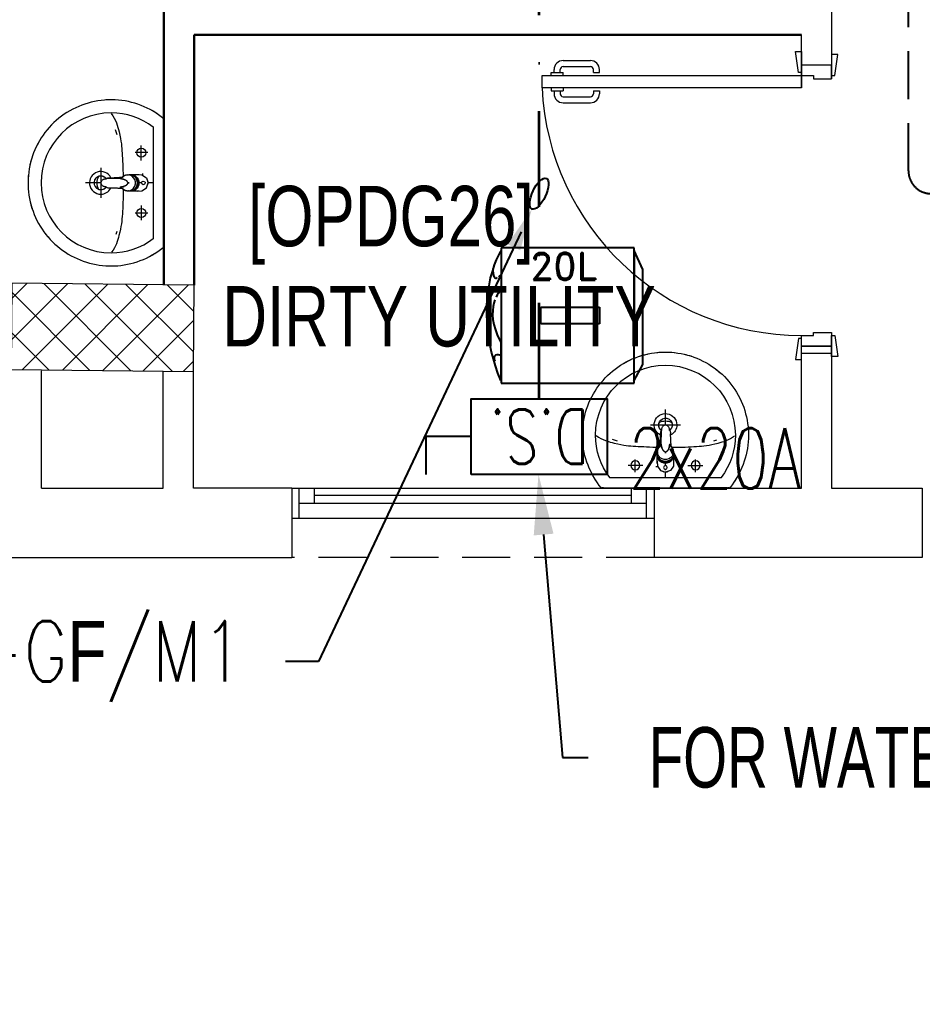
# Model space of a CAD drawing. Header units: inches. Extents: x -12418 to 242017, y -29325 to 19878.
# Drawn here: x 26861 to 29850, y -15189 to -11917 of the extents above; entities that cross this region are included whole.
import ezdxf
from ezdxf import colors
from ezdxf.entities.mleader import LeaderData, LeaderLine
from ezdxf.enums import TextEntityAlignment as Align
from ezdxf.math import Vec2, Vec3

# ---------------------------------------------------------------- set-up
doc = ezdxf.new("R2010")
doc.units = ezdxf.units.IN
doc.header["$LTSCALE"] = 25
doc.header["$MEASUREMENT"] = 0
for name, pattern in [('00-Ground Floor$0$HIDDEN', [9.525, 6.35, -3.175]), ('DASHDOT', [25.4, 12.7, -6.35, 0, -6.35]), ('HIDDEN', [9.525, 6.35, -3.175])]:
    doc.linetypes.add(name, pattern=pattern)
doc.layers.get('0').update_dxf_attribs({"color": 8})
for name, color, linetype, lineweight in [('00-Ground Floor$0$72_EGR_BASE_TEXT', 252, 'Continuous', 5), ('00-Ground Floor$0$Aluminum', 251, 'Continuous', 5), ('00-Ground Floor$0$C-HYDR-CTCH', 251, 'Continuous', 5), ('00-Ground Floor$0$Hatch', 254, 'Continuous', 5), ('00-Ground Floor$0$LOADING', 253, 'Continuous', 5), ('00-Ground Floor$0$P-SANR-FIXT', 6, 'Continuous', 18), ('00-Ground Floor$0$P-SANR-FIXT-1', 6, 'Continuous', 13), ('00-Ground Floor$0$Proj', 251, 'Continuous', 5), ('00-Ground Floor$0$Walls', 251, 'Continuous', 5), ('00-Ground Floor$0$Wooden Joinery', 251, 'Continuous', 5), ('E-LITE-CIRC', 6, 'Continuous', 25), ('E-LITE-CLNG-CNDT', 6, 'DASHDOT', 35), ('E-POWR-CIRC-NUMB', 6, 'Continuous', 25), ('E-POWR-CLNG-CNDT', 6, 'DASHDOT', 35), ('E-POWR-CTRL-NUMB', 6, 'Continuous', 25), ('E-POWR-FLOR-CNDT', 6, 'HIDDEN', 25), ('E-POWR-TEXT', 6, 'Continuous', 25)]:
    doc.layers.add(name, color=color, linetype=linetype, lineweight=lineweight)
for name, color, linetype in [('00-Ground Floor$0$X-WHITE glass', 255, 'Continuous'), ('CARTOUCHE', 254, 'Continuous'), ('E-POWR-IDEN', 101, 'Continuous'), ('e-powr-swch @ 100', 191, 'Continuous'), ('PW-ACCESSORIES', 253, 'Continuous')]:
    doc.layers.add(name, color=color, linetype=linetype)
doc.styles.add('00-Ground Floor$0$X3G_ENTITY_2587DB', font='swisscl.ttf', dxfattribs={"height": 200})
doc.styles.add('00-Ground Floor$0$X3G_ENTITY_258862', font='swisscl.ttf', dxfattribs={"height": 200})
doc.styles.add('DC_Elc_Romans', font='elc_romans.shx', dxfattribs={"width": 0.7})
doc.styles.add('DC_Simplex', font='SIMPLEX.shx', dxfattribs={"width": 0.7})
doc.styles.add('ROMAND', font='romand.shx')

# ---------------------------------------------------------------- blocks, each defined once
blk = doc.blocks.new('00-Ground Floor$0$FP_138-161_A_00_GFL_-0_080_Einreichung_Grundrisse_100')
at = {"layer": '00-Ground Floor$0$P-SANR-FIXT'}
blk.add_line((-0.0044, -0.0019), (-0.0045, -0.0021), dxfattribs=at)
at = {"layer": '00-Ground Floor$0$P-SANR-FIXT', "flags": 128}
blk.add_lwpolyline([(-0.0057, -0.0037), (-0.0058, -0.0039), (-0.006, -0.004)], dxfattribs=at)
blk = doc.blocks.new('00-Ground Floor$0$FP_139-161_A_00_GFL_-0_080_Einreichung_Grundrisse_100')
at = {"layer": '00-Ground Floor$0$P-SANR-FIXT'}
blk.add_line((0.0045, -0.0022), (0.0044, -0.002), dxfattribs=at)
at = {"layer": '00-Ground Floor$0$P-SANR-FIXT', "flags": 128}
blk.add_lwpolyline([(0.006, -0.004), (0.0059, -0.0039), (0.0057, -0.0038)], dxfattribs=at)
blk = doc.blocks.new('00-Ground Floor$0$IS_Ceraplus_B8204_BIM_BG _1_ - B8204AA - CERAPLUS single lever basin mixer with pop-up waste-V137-161_A_00_GFL_-0_080_Einreichung_Grundrisse_100')
at = {"layer": '00-Ground Floor$0$P-SANR-FIXT-1'}
h = blk.add_hatch(dxfattribs=at)
h.set_pattern_fill('FP_26', color=256, style=0, pattern_type=2)
h.set_pattern_definition([(225, (0.009, 0), (0.010607, -0.010607), []), (315, (0.009, 0), (0.010607, 0.010607), [])])
h.paths.add_polyline_path([(0.0056, -0.002), (0.0058, -0.0024), (0.0058, -0.0021)])
h.paths.add_polyline_path([(0.007, -0.0039), (0.0088, -0.0045), (0.0084, -0.0043)])
at = {"layer": '00-Ground Floor$0$LOADING'}
for p, q in [((-0.028, 0), (-0.028, -0.0281)), ((-0.0262, -0.0282), (-0.0263, -0.0287)), ((0.0263, -0.0287), (0.0262, -0.0282)), ((0.0262, -0.0293), (0.0263, -0.0287)), ((0.028, -0.0281), (0.028, 0)), ((-0.0274, -0.0337), (-0.0271, -0.0392)), ((-0.0137, -0.0512), (-0.0129, -0.0517)), ((0.0124, -0.052), (0.0133, -0.0515)), ((0.014, -0.0647), (0.0133, -0.1077)), ((0.0185, -0.0618), (0.019, -0.0539)), ((0.019, -0.0539), (0.0188, -0.0561)), ((0.0271, -0.0392), (0.0274, -0.0337))]:
    blk.add_line(p, q, dxfattribs=at)
at = {"layer": '00-Ground Floor$0$LOADING', "flags": 128}
for points in [[(-0.0272, -0.0069), (-0.0266, 0.009), (-0.0165, 0.0236), (0, 0.0291)], [(0.0272, -0.0069), (0.0266, 0.009), (0.0165, 0.0236), (0, 0.0291)], [(-0.0176, -0.0568), (-0.0224, -0.0513), (-0.0254, -0.0448), (-0.0264, -0.0376), (-0.0253, -0.0305), (-0.0222, -0.024), (-0.0172, -0.0186), (-0.0109, -0.0147), (-0.0037, -0.0127), (0.0037, -0.0127), (0.0109, -0.0147), (0.0172, -0.0186), (0.0222, -0.024), (0.0253, -0.0305), (0.0264, -0.0376), (0.0254, -0.0448), (0.0224, -0.0513), (0.0176, -0.0568)], [(-0.0271, -0.0393), (-0.027, -0.0403), (-0.0269, -0.0414), (-0.0267, -0.0424), (-0.0265, -0.0434), (-0.0262, -0.0444), (-0.0259, -0.0454), (-0.0255, -0.0464), (-0.0252, -0.0474), (-0.0247, -0.0484), (-0.0243, -0.0493), (-0.0238, -0.0502), (-0.0232, -0.0511), (-0.0226, -0.052), (-0.022, -0.0529), (-0.0214, -0.0537), (-0.0207, -0.0545), (-0.0199, -0.0553), (-0.0192, -0.0561), (-0.0184, -0.0568), (-0.0176, -0.0575), (-0.0173, -0.0577)], [(-0.019, -0.0539), (-0.0185, -0.0615), (-0.0185, -0.0618)], [(-0.0162, -0.0579), (-0.0156, -0.058), (-0.0151, -0.0581), (-0.0146, -0.0583), (-0.0142, -0.0586), (-0.0139, -0.0588), (-0.0138, -0.0591)], [(-0.0138, -0.0591), (-0.0139, -0.0612), (-0.014, -0.0633)], [(0.0138, -0.0591), (0.0139, -0.0588), (0.0142, -0.0586), (0.0146, -0.0583), (0.0151, -0.0581), (0.0156, -0.058), (0.0162, -0.0579)], [(0.014, -0.0633), (0.0139, -0.0612), (0.0138, -0.0591)], [(0.0171, -0.0578), (0.0174, -0.0575), (0.0176, -0.0568)], [(0.0173, -0.0577), (0.0181, -0.057), (0.0189, -0.0563), (0.0197, -0.0556), (0.0204, -0.0548), (0.0211, -0.054), (0.0218, -0.0532), (0.0224, -0.0523), (0.023, -0.0514), (0.0236, -0.0505), (0.0241, -0.0496), (0.0246, -0.0487), (0.025, -0.0477), (0.0254, -0.0467), (0.0258, -0.0458), (0.0261, -0.0448), (0.0264, -0.0437), (0.0266, -0.0427), (0.0268, -0.0417), (0.027, -0.0407), (0.0271, -0.0396), (0.0271, -0.0393)], [(0.0184, -0.0651), (0.0184, -0.0652), (0.0184, -0.0652), (0.0184, -0.0652), (0.0184, -0.0654), (0.0184, -0.0655)], [(-0.0181, -0.0728), (-0.0177, -0.083), (-0.0172, -0.0938)], [(0.0172, -0.0938), (0.0177, -0.083), (0.0181, -0.0728)], [(-0.0129, -0.1142), (-0.0124, -0.1161), (-0.0118, -0.1179), (-0.0109, -0.1197), (-0.0098, -0.1214), (-0.0084, -0.123), (-0.0067, -0.1244), (-0.0047, -0.1255), (-0.0025, -0.1263), (0, -0.1266)], [(0, -0.1266), (0.0025, -0.1263), (0.0047, -0.1255), (0.0067, -0.1244), (0.0084, -0.123), (0.0098, -0.1214), (0.0109, -0.1197), (0.0118, -0.1179), (0.0124, -0.1161), (0.0129, -0.1142)]]:
    blk.add_lwpolyline(points, dxfattribs=at)
at = {"layer": '00-Ground Floor$0$LOADING'}
for centre, radius, start, end in [((0, 0.0135), 0.00603, 0, 180), ((0, 0.0135), 0.00603, 180, 0), ((-0.009, 0), 0.005, 300, 315), ((0.009, 0), 0.005, 225, 240)]:
    blk.add_arc(centre, radius, start, end, dxfattribs=at)
for centre, major_axis, start_param, end_param in [((0, -0.0281), (-0.028, 0), 4.712389, 6.47291), ((0, -0.0321), (0.0275, 0), 3.141823, 3.202701), ((0, -0.0287), (0.0267, 0), 1.570796, 3.036556), ((0, -0.0287), (0.0263, 0), 2.625648, 2.791756), ((0, -0.0287), (-0.0263, 0), 4.712389, 5.759587), ((0, -0.0281), (0.028, 0), 6.093357, 7.853982), ((0, -0.0287), (0.0267, 0), 0.105099, 1.570796), ((0, -0.0287), (0.0262, 0), 0.523599, 1.570796), ((0, -0.0287), (0.0262, 0), 0.349919, 0.515945), ((0, -0.0321), (0.0275, 0), 6.222066, 6.282955), ((0, -0.0321), (0.0275, 0), 3.239313, 3.439417), ((0, -0.0281), (0.028, 0), 3.371221, 3.483334), ((0, -0.0312), (0.0248, 0), 4.111947, 4.191073), ((0, -0.0281), (0.028, 0), 4.202431, 4.259552), ((0, -0.0287), (0.0263, 0), 4.169225, 4.2325), ((0, -0.0281), (0.028, 0), 5.172057, 5.222265), ((0, -0.0287), (0.0267, 0), 6.059374, 6.108652), ((0, -0.0321), (0.0275, 0), 5.985527, 6.185455), ((0, -0.0281), (0.028, 0), 5.94107, 6.05344)]:
    blk.add_ellipse(centre, major_axis=major_axis, ratio=0.961262, start_param=start_param, end_param=end_param, dxfattribs=at)
for points, knots in [([(-0.0215, -0.0162), (-0.0216, -0.0163), (-0.0219, -0.0167), (-0.0227, -0.0177), (-0.0238, -0.0192), (-0.0249, -0.0211), (-0.0258, -0.0231), (-0.0266, -0.0253), (-0.0273, -0.0282), (-0.0275, -0.0305), (-0.0275, -0.0321)], [0.7859035, 0.7859035, 0.7859035, 0.7859035, 0.7916667, 0.8055556, 0.8333333, 0.8611111, 0.8888889, 0.9166667, 0.9444444, 1, 1, 1, 1]), ([(0.021, -0.0157), (0.0208, -0.0154), (0.0203, -0.0149), (0.0192, -0.0139), (0.0177, -0.0127), (0.0161, -0.0117), (0.0148, -0.0109), (0.0138, -0.0104), (0.0127, -0.0099), (0.0113, -0.0093), (0.0087, -0.0084), (0.0048, -0.0075), (0, -0.0071), (-0.0048, -0.0075), (-0.0087, -0.0084), (-0.0113, -0.0093), (-0.0127, -0.0099), (-0.0138, -0.0104), (-0.0148, -0.0109), (-0.0161, -0.0117), (-0.0177, -0.0127), (-0.0191, -0.0139), (-0.0202, -0.0149), (-0.0208, -0.0154), (-0.021, -0.0157)], [0.2222222, 0.2222222, 0.2222222, 0.2222222, 0.2361111, 0.25, 0.2777778, 0.3055556, 0.3194444, 0.3333333, 0.3472222, 0.3611111, 0.3888889, 0.4444444, 0.5, 0.5555556, 0.6111111, 0.6388889, 0.6527778, 0.6666667, 0.6805556, 0.6944444, 0.7222222, 0.75, 0.7638889, 0.7777778, 0.7777778, 0.7777778, 0.7777778]), ([(0.0275, -0.0321), (0.0275, -0.0305), (0.0273, -0.0282), (0.0266, -0.0253), (0.0258, -0.0231), (0.0249, -0.0211), (0.0238, -0.0192), (0.0227, -0.0177), (0.0219, -0.0167), (0.0216, -0.0163), (0.0215, -0.0162)], [0, 0, 0, 0, 0.0555556, 0.0833333, 0.1111111, 0.1388889, 0.1666667, 0.1944444, 0.2083333, 0.2142181, 0.2142181, 0.2142181, 0.2142181]), ([(-0.0188, -0.0538), (-0.0188, -0.0547), (-0.0186, -0.0582), (-0.0185, -0.0619), (-0.0184, -0.0646)], [0.6724021, 0.6724021, 0.6724021, 0.6724021, 0.75, 1, 1, 1, 1]), ([(-0.0162, -0.0579), (-0.0162, -0.0578), (-0.0163, -0.0578), (-0.0165, -0.0577), (-0.0166, -0.0575), (-0.0167, -0.0574), (-0.0169, -0.0573), (-0.017, -0.0572), (-0.0172, -0.0571), (-0.0173, -0.057), (-0.0175, -0.0569), (-0.0176, -0.0568)], [0, 0, 0, 0, 0.1, 0.2, 0.3, 0.4, 0.5, 0.6, 0.7, 0.8, 1, 1, 1, 1]), ([(-0.0148, -0.0587), (-0.015, -0.0586), (-0.0159, -0.0583), (-0.0167, -0.058), (-0.0172, -0.0578)], [0.8, 0.8, 0.8, 0.8, 0.85, 1, 1, 1, 1]), ([(0, -0.0378), (-0.0005, -0.038), (-0.0012, -0.0384), (-0.0021, -0.0389), (-0.0028, -0.0393), (-0.0035, -0.0397), (-0.0042, -0.04), (-0.0049, -0.0405), (-0.0055, -0.0409), (-0.0061, -0.0414), (-0.0067, -0.0419), (-0.0072, -0.0424), (-0.0078, -0.0429), (-0.0083, -0.0435), (-0.0088, -0.0441), (-0.0092, -0.0446), (-0.0096, -0.0452), (-0.01, -0.0459), (-0.0103, -0.0466), (-0.0105, -0.0472), (-0.0107, -0.0477), (-0.0108, -0.0481), (-0.0109, -0.0484), (-0.0111, -0.0489), (-0.0114, -0.0497), (-0.0118, -0.0509), (-0.0122, -0.0521), (-0.0124, -0.053), (-0.0126, -0.0537), (-0.0128, -0.0544), (-0.0129, -0.0552), (-0.0131, -0.0559), (-0.0132, -0.0566), (-0.0134, -0.0572), (-0.0136, -0.0581), (-0.0137, -0.0587), (-0.0138, -0.0591)], [0, 0, 0, 0, 0.055556, 0.083333, 0.111111, 0.138889, 0.166667, 0.194444, 0.222222, 0.25, 0.277778, 0.305556, 0.333333, 0.361111, 0.388889, 0.416667, 0.444444, 0.472222, 0.5, 0.527778, 0.541667, 0.555556, 0.569444, 0.583333, 0.611111, 0.666667, 0.722222, 0.75, 0.777778, 0.805556, 0.833333, 0.861111, 0.888889, 0.916667, 0.944444, 1, 1, 1, 1]), ([(0, -0.0357), (-0.0006, -0.0357), (-0.0013, -0.0357), (-0.002, -0.0357), (-0.0022, -0.0357)], [0, 0, 0, 0, 0.1, 0.1298359, 0.1298359, 0.1298359, 0.1298359]), ([(0.0022, -0.0357), (0.002, -0.0357), (0.0013, -0.0357), (0.0006, -0.0357), (0, -0.0357)], [0.8701578, 0.8701578, 0.8701578, 0.8701578, 0.9, 1, 1, 1, 1]), ([(0.0138, -0.0591), (0.0137, -0.0587), (0.0136, -0.0581), (0.0134, -0.0572), (0.0132, -0.0566), (0.0131, -0.0559), (0.0129, -0.0552), (0.0128, -0.0544), (0.0126, -0.0537), (0.0124, -0.053), (0.0122, -0.0521), (0.0118, -0.0509), (0.0114, -0.0497), (0.0111, -0.0489), (0.0109, -0.0484), (0.0108, -0.0481), (0.0107, -0.0477), (0.0105, -0.0472), (0.0103, -0.0466), (0.01, -0.0459), (0.0096, -0.0452), (0.0092, -0.0446), (0.0088, -0.0441), (0.0083, -0.0435), (0.0078, -0.0429), (0.0072, -0.0424), (0.0067, -0.0419), (0.0061, -0.0414), (0.0055, -0.0409), (0.0049, -0.0405), (0.0042, -0.04), (0.0035, -0.0397), (0.0028, -0.0393), (0.0021, -0.0389), (0.0012, -0.0384), (0.0005, -0.038), (0, -0.0378)], [0, 0, 0, 0, 0.055556, 0.083333, 0.111111, 0.138889, 0.166667, 0.194444, 0.222222, 0.25, 0.277778, 0.333333, 0.388889, 0.416667, 0.430556, 0.444444, 0.458333, 0.472222, 0.5, 0.527778, 0.555556, 0.583333, 0.611111, 0.638889, 0.666667, 0.694444, 0.722222, 0.75, 0.777778, 0.805556, 0.833333, 0.861111, 0.888889, 0.916667, 0.944444, 1, 1, 1, 1]), ([(0.0141, -0.0613), (0.0141, -0.0611), (0.0143, -0.0608), (0.0145, -0.0604), (0.0148, -0.06), (0.0151, -0.0596), (0.0153, -0.0594), (0.0155, -0.0592), (0.0156, -0.059), (0.0158, -0.0588), (0.016, -0.0587), (0.0163, -0.0585), (0.0165, -0.0583), (0.0166, -0.0582)], [0.3333333, 0.3333333, 0.3333333, 0.3333333, 0.4166667, 0.5, 0.5833333, 0.6666667, 0.7083333, 0.75, 0.7916667, 0.8333333, 0.875, 0.9166667, 1, 1, 1, 1]), ([(0.0176, -0.0568), (0.0175, -0.0569), (0.0173, -0.057), (0.0172, -0.0571), (0.017, -0.0572), (0.0169, -0.0573), (0.0167, -0.0574), (0.0166, -0.0575), (0.0165, -0.0577), (0.0163, -0.0578), (0.0162, -0.0578), (0.0162, -0.0579)], [0, 0, 0, 0, 0.2, 0.3, 0.4, 0.5, 0.6, 0.7, 0.8, 0.9, 1, 1, 1, 1]), ([(0.0184, -0.0646), (0.0185, -0.0619), (0.0186, -0.0582), (0.0188, -0.0547), (0.0188, -0.0538)], [0, 0, 0, 0, 0.25, 0.3275586, 0.3275586, 0.3275586, 0.3275586]), ([(-0.0131, -0.1116), (-0.0132, -0.1115), (-0.0135, -0.1109), (-0.0141, -0.1099), (-0.0147, -0.1086), (-0.0153, -0.1072), (-0.0159, -0.1053), (-0.0167, -0.1021), (-0.0171, -0.0992), (-0.0171, -0.0973)], [0.4856715, 0.4856715, 0.4856715, 0.4856715, 0.5, 0.55, 0.6, 0.65, 0.7, 0.8, 1, 1, 1, 1]), ([(0.0131, -0.1116), (0.0133, -0.1113), (0.0137, -0.1106), (0.0142, -0.1096), (0.0147, -0.1084), (0.0153, -0.1072), (0.0159, -0.1053), (0.0167, -0.1021), (0.0171, -0.0992), (0.0171, -0.0973)], [-0.5143371, -0.5143371, -0.5143371, -0.5143371, -0.475, -0.4375, -0.4, -0.35, -0.3, -0.2, 0, 0, 0, 0]), ([(-0.0132, -0.1091), (-0.0132, -0.1096), (-0.0132, -0.1103), (-0.0132, -0.1111), (-0.0132, -0.1115), (-0.0132, -0.1118), (-0.0131, -0.1122), (-0.0131, -0.1125), (-0.0131, -0.1128), (-0.0131, -0.1131), (-0.013, -0.1134), (-0.013, -0.1138), (-0.0129, -0.1141), (-0.0129, -0.1142)], [0.2, 0.2, 0.2, 0.2, 0.4, 0.5, 0.55, 0.6, 0.65, 0.7, 0.75, 0.8, 0.85, 0.9, 1, 1, 1, 1]), ([(0.0129, -0.1142), (0.0129, -0.1141), (0.013, -0.1138), (0.013, -0.1134), (0.0131, -0.1131), (0.0131, -0.1128), (0.0131, -0.1125), (0.0131, -0.1122), (0.0132, -0.1118), (0.0132, -0.1115), (0.0132, -0.1111), (0.0132, -0.1103), (0.0132, -0.1096), (0.0132, -0.1091)], [0, 0, 0, 0, 0.1, 0.15, 0.2, 0.25, 0.3, 0.35, 0.4, 0.45, 0.5, 0.6, 0.8, 0.8, 0.8, 0.8])]:
    blk.add_open_spline(points, degree=3, knots=knots, dxfattribs=at)
for points in [[(-0.0184, -0.0646), (-0.0183, -0.0659), (-0.0182, -0.0684), (-0.0181, -0.0709), (-0.0181, -0.0721)], [(-0.0172, -0.0578), (-0.0171, -0.0578), (-0.0169, -0.058), (-0.0167, -0.0581), (-0.0166, -0.0582)], [(-0.0162, -0.0579), (-0.0162, -0.0579), (-0.0164, -0.0581), (-0.0165, -0.0582), (-0.0166, -0.0583), (-0.0166, -0.0582), (-0.0166, -0.0582)], [(-0.0166, -0.0582), (-0.0163, -0.0585), (-0.0156, -0.059), (-0.0148, -0.0599), (-0.0142, -0.0609), (-0.0139, -0.0617), (-0.0138, -0.0621)], [(-0.014, -0.0633), (-0.014, -0.0633), (-0.014, -0.0633), (-0.014, -0.0633)], [(-0.014, -0.0646), (-0.014, -0.0644), (-0.014, -0.064), (-0.014, -0.0635), (-0.014, -0.0633)], [(0.014, -0.0633), (0.014, -0.0633), (0.014, -0.0633), (0.014, -0.0633)], [(0.014, -0.0633), (0.014, -0.0635), (0.014, -0.064), (0.014, -0.0644), (0.014, -0.0647)], [(0.0172, -0.0578), (0.0168, -0.0579), (0.0158, -0.0583), (0.0147, -0.0587), (0.0141, -0.059)], [(0.0166, -0.0582), (0.0166, -0.0582), (0.0166, -0.0583), (0.0165, -0.0582), (0.0164, -0.0581), (0.0162, -0.0579), (0.0162, -0.0579)], [(0.0166, -0.0582), (0.0167, -0.0582), (0.0168, -0.0581), (0.0169, -0.058), (0.0169, -0.058)], [(0.0169, -0.058), (0.017, -0.0579), (0.0171, -0.0579), (0.0171, -0.0578)], [(0.0181, -0.0721), (0.0181, -0.0709), (0.0182, -0.0684), (0.0183, -0.0659), (0.0184, -0.0646)], [(-0.0172, -0.0938), (-0.0172, -0.0944), (-0.0172, -0.0956), (-0.0171, -0.0967), (-0.0171, -0.0973)], [(0.0171, -0.0973), (0.0171, -0.0967), (0.0172, -0.0956), (0.0172, -0.0944), (0.0172, -0.0938)]]:
    blk.add_open_spline(points, degree=3, dxfattribs=at)
for name in ['00-Ground Floor$0$FP_138-161_A_00_GFL_-0_080_Einreichung_Grundrisse_100', '00-Ground Floor$0$FP_139-161_A_00_GFL_-0_080_Einreichung_Grundrisse_100']:
    blk.add_blockref(name, (0, 0), dxfattribs=at)
blk = doc.blocks.new('00-Ground Floor$0$_100_WB_KER_REN_55x45x18 - _100_WB_KER_REN_55x45x18-V63-161_A_00_GFL_-0_080_Einreichung_Grundrisse_100')
at = {"layer": '00-Ground Floor$0$LOADING'}
for p, q in [((-0.2075, 0.225), (-0.2075, 0.2227)), ((0.2074, 0.225), (-0.2074, 0.225)), ((0.2075, 0.2227), (0.2075, 0.225)), ((-0.1855, 0.1899), (0.1855, 0.1899)), ((-0.1, 0.172), (-0.1, 0.1303)), ((0, 0.1899), (0, 0.1724)), ((0, 0.1656), (0, 0.1628)), ((0.1, 0.172), (0.1, 0.1303)), ((-0.0744, 0.15), (-0.1234, 0.15)), ((-0.0259, 0.155), (-0.0315, 0.155)), ((0, 0.1509), (0, 0.1454)), ((0, 0.1422), (0, 0.1399)), ((0.026, 0.155), (0.0248, 0.155)), ((0.0744, 0.15), (0.1234, 0.15)), ((-0.1763, 0.0637), (-0.1598, 0.0692)), ((0.1605, 0.0691), (0.1707, 0.0656)), ((-0.05, 0.0161), (0.05, 0.0161)), ((0, 0.0168), (0, -0.0348))]:
    blk.add_line(p, q, dxfattribs=at)
at = {"layer": '00-Ground Floor$0$LOADING', "flags": 128}
for points in [[(-0.2121, 0.225), (-0.219, 0.2164), (-0.2254, 0.2075), (-0.2316, 0.1983), (-0.2373, 0.189), (-0.2427, 0.1794), (-0.2476, 0.1696), (-0.2522, 0.1596), (-0.2564, 0.1494), (-0.2602, 0.1391), (-0.2635, 0.1286), (-0.2665, 0.118), (-0.269, 0.1073), (-0.271, 0.0965), (-0.2727, 0.0856), (-0.2739, 0.0747), (-0.2747, 0.0637), (-0.275, 0.0527), (-0.275, 0.05)], [(0.275, 0.05), (0.2748, 0.061), (0.2741, 0.072), (0.273, 0.0829), (0.2715, 0.0938), (0.2695, 0.1046), (0.2671, 0.1154), (0.2643, 0.126), (0.261, 0.1365), (0.2574, 0.1469), (0.2533, 0.1571), (0.2488, 0.1671), (0.2439, 0.177), (0.2387, 0.1866), (0.233, 0.1961), (0.227, 0.2053), (0.2206, 0.2142), (0.2138, 0.2229), (0.2121, 0.225)], [(-0.275, 0.05), (-0.2748, 0.039), (-0.2741, 0.028), (-0.273, 0.0171), (-0.2715, 0.0062), (-0.2695, -0.0046), (-0.2671, -0.0154), (-0.2643, -0.026), (-0.261, -0.0365), (-0.2574, -0.0469), (-0.2533, -0.0571), (-0.2488, -0.0671), (-0.2439, -0.077), (-0.2387, -0.0866), (-0.233, -0.0961), (-0.227, -0.1053), (-0.2206, -0.1142), (-0.2138, -0.1229), (-0.2067, -0.1313), (-0.1993, -0.1395), (-0.1916, -0.1473), (-0.1836, -0.1548), (-0.1752, -0.162), (-0.1666, -0.1688), (-0.1577, -0.1753), (-0.1486, -0.1814), (-0.1392, -0.1872), (-0.1296, -0.1925), (-0.1198, -0.1975), (-0.1098, -0.2021), (-0.0996, -0.2063), (-0.0893, -0.2101), (-0.0788, -0.2135), (-0.0682, -0.2164), (-0.0575, -0.2189), (-0.0467, -0.221), (-0.0359, -0.2227), (-0.0249, -0.2239), (-0.014, -0.2246), (-0.003, -0.225), (0.008, -0.2249), (0.019, -0.2243), (0.03, -0.2234), (0.0409, -0.2219), (0.0517, -0.2201), (0.0625, -0.2178), (0.0731, -0.2151), (0.0837, -0.212), (0.0941, -0.2084), (0.1043, -0.2044), (0.1144, -0.2001), (0.1243, -0.1953), (0.1341, -0.1901), (0.1436, -0.1846), (0.1528, -0.1786), (0.1618, -0.1723), (0.1706, -0.1657), (0.1791, -0.1587), (0.1873, -0.1514), (0.1952, -0.1437), (0.2028, -0.1358), (0.21, -0.1275), (0.217, -0.119), (0.2236, -0.1101), (0.2298, -0.1011), (0.2356, -0.0918), (0.2411, -0.0822), (0.2462, -0.0725), (0.2509, -0.0625), (0.2552, -0.0524), (0.2591, -0.0421), (0.2626, -0.0317), (0.2656, -0.0211), (0.2683, -0.0104), (0.2705, 0.0003), (0.2722, 0.0112), (0.2736, 0.0221), (0.2745, 0.0331), (0.2749, 0.0441), (0.275, 0.05)]]:
    blk.add_lwpolyline(points, dxfattribs=at)
at = {"layer": '00-Ground Floor$0$LOADING'}
for centre in [(-0.1, 0.15), (0.1, 0.15)]:
    blk.add_circle(centre, 0.015, dxfattribs=at)
for centre, radius, start, end in [((0, 0.05), 0.275, 145.9324, 150.3591), ((0, 0.05), 0.275, 140.4788, 141.2381), ((0, 0.05), 0.275, 38.7619, 39.5212), ((0, 0.05), 0.275, 29.6409, 34.0676), ((0, 0.05), 0.2315, 142.8209, 180), ((0, 0.155), 0.0175, 54.0899, 125.9101), ((0, 0.155), 0.0175, 68.869, 83.8798), ((0, 0.05), 0.2315, 0, 37.1791), ((0, 0.155), 0.0175, 251.9463, 258.2346), ((0, 0.05), 0.275, 180, 183.6225), ((0, 0.05), 0.2315, 180, 0), ((0, 0.0161), 0.0375, 117.1305, 0), ((0, 0.0161), 0.0225, 129.5025, 0), ((0, 0.0161), 0.0225, 0, 51.4286), ((0, 0.0161), 0.0375, 0, 61.4146), ((0, 0.0161), 0.0225, 180, 193.3417), ((0, 0.0161), 0.0225, 197.0466, 201.508), ((0, 0.0161), 0.0225, 156.725, 162.0134), ((0, 0.05), 0.047, 243.4433, 296.5567), ((0, 0.0161), 0.0225, 138.0808, 143.3939), ((0, 0.0161), 0.0225, 36.616, 41.9265), ((0, 0.0161), 0.0225, 17.9887, 23.276), ((0, 0.0161), 0.0225, 338.492, 342.9534), ((0, 0.0161), 0.0225, 346.6583, 0), ((0, 0.05), 0.275, 307.6689, 312), ((0, 0.05), 0.275, 240, 245.6589), ((0, 0.05), 0.275, 252, 257.5535), ((0, 0.05), 0.275, 264, 276), ((0, 0.05), 0.275, 282.9241, 288)]:
    blk.add_arc(centre, radius, start, end, dxfattribs=at)
for points, knots in [([(-0.2074, 0.225), (-0.2078, 0.225), (-0.2086, 0.225), (-0.2095, 0.225), (-0.2102, 0.225), (-0.2106, 0.225), (-0.2109, 0.225), (-0.2111, 0.225), (-0.2114, 0.225), (-0.2116, 0.225), (-0.2118, 0.225), (-0.2119, 0.225), (-0.2119, 0.225)], [-1, -1, -1, -1, -0.8333333, -0.6666667, -0.5833333, -0.5, -0.4583333, -0.4166667, -0.3333333, -0.2916667, -0.25, -0.1666667, -0.1666667, -0.1666667, -0.1666667]), ([(0.2119, 0.225), (0.2119, 0.225), (0.2118, 0.225), (0.2116, 0.225), (0.2114, 0.225), (0.2111, 0.225), (0.2109, 0.225), (0.2106, 0.225), (0.2102, 0.225), (0.2095, 0.225), (0.2086, 0.225), (0.2078, 0.225), (0.2074, 0.225)], [-0.8333333, -0.8333333, -0.8333333, -0.8333333, -0.75, -0.7083333, -0.6666667, -0.5833333, -0.5416667, -0.5, -0.4166667, -0.3333333, -0.1666667, 0, 0, 0, 0]), ([(-0.0037, 0.1721), (-0.0046, 0.1719), (-0.0064, 0.1714), (-0.0081, 0.1705), (-0.009, 0.17)], [0.5653198, 0.5653198, 0.5653198, 0.5653198, 0.6111111, 0.6666667, 0.6666667, 0.6666667, 0.6666667]), ([(0.009, 0.17), (0.0086, 0.1703), (0.0077, 0.1708), (0.0059, 0.1715), (0.0046, 0.1719), (0.0037, 0.1721)], [0.3333333, 0.3333333, 0.3333333, 0.3333333, 0.3611111, 0.3888889, 0.4346482, 0.4346482, 0.4346482, 0.4346482]), ([(-0.2294, 0.0509), (-0.2103, 0.066), (-0.1431, 0.0839), (-0.1084, 0.0863), (-0.0496, 0.0893), (-0.0206, 0.0899)], [0.0392191, 0.0392191, 0.0392191, 0.0392191, 0.1715289, 0.4228457, 0.6475389, 0.6475389, 0.6475389, 0.6475389]), ([(0.0209, 0.0903), (0.0512, 0.0901), (0.1113, 0.0879), (0.1514, 0.0828), (0.2115, 0.0665), (0.2292, 0.052)], [0.7533082, 0.7533082, 0.7533082, 0.7533082, 0.9865548, 1.235629, 1.3638988, 1.3638988, 1.3638988, 1.3638988]), ([(-0.0141, 0.0337), (-0.0162, 0.0319), (-0.0207, 0.0267), (-0.0225, 0.02), (-0.0225, 0.0161)], [0.7144203, 0.7144203, 0.7144203, 0.7144203, 0.8333333, 1, 1, 1, 1]), ([(0.0225, 0.0161), (0.0225, 0.0187), (0.0216, 0.0239), (0.0182, 0.0298), (0.0152, 0.0327), (0.0141, 0.0337)], [0, 0, 0, 0, 0.1111111, 0.2222222, 0.285568, 0.285568, 0.285568, 0.285568])]:
    blk.add_open_spline(points, degree=3, knots=knots, dxfattribs=at)
for points in [[(-0.2075, 0.2227), (-0.2075, 0.2231), (-0.2075, 0.2235), (-0.2075, 0.2239)], [(0.2075, 0.2239), (0.2075, 0.2235), (0.2075, 0.2231), (0.2075, 0.2227)], [(-0.1852, 0.1899), (-0.1853, 0.1899), (-0.1854, 0.1899), (-0.1855, 0.1899)], [(-0.0009, 0.1725), (-0.0013, 0.1725), (-0.0018, 0.1724), (-0.0022, 0.1724)], [(0.0022, 0.1724), (0.0018, 0.1724), (0.0013, 0.1725), (0.0009, 0.1725)], [(0.1855, 0.1899), (0.1854, 0.1899), (0.1853, 0.1899), (0.1852, 0.1899)], [(-0.0225, 0.0161), (-0.0225, 0.0147), (-0.0222, 0.012), (-0.0215, 0.0093), (-0.021, 0.008)], [(0.021, 0.008), (0.0215, 0.0093), (0.0222, 0.012), (0.0225, 0.0147), (0.0225, 0.0161)]]:
    blk.add_open_spline(points, degree=3, dxfattribs=at)
at = {"layer": '00-Ground Floor$0$LOADING', "xscale": -1, "rotation": 5.088887490341627e-12}
blk.add_blockref('00-Ground Floor$0$IS_Ceraplus_B8204_BIM_BG _1_ - B8204AA - CERAPLUS single lever basin mixer with pop-up waste-V137-161_A_00_GFL_-0_080_Einreichung_Grundrisse_100', (0, 0.1434), dxfattribs=at)
blk = doc.blocks.new('00-Ground Floor$0$A$C72370EFE')
at = {"layer": '00-Ground Floor$0$Wooden Joinery'}
for p, q in [((-0.01, -0.03), (-0.01, -0.07)), ((0, -0.03), (-0.01, -0.03)), ((0.04, -0.03), (0.05, -0.03)), ((0.05, -0.03), (0.05, -0.07)), ((-0.01, -0.04), (-0.02, -0.04)), ((-0.01, -0.06), (-0.02, -0.06)), ((0.05, -0.04), (0.06, -0.04)), ((0.05, -0.06), (0.06, -0.06)), ((-0.05, -0.07), (-0.05, -0.16)), ((-0.03, -0.07), (-0.03, -0.16)), ((0, -0.07), (-0.01, -0.07)), ((0.04, -0.07), (0.05, -0.07)), ((0.07, -0.07), (0.07, -0.16)), ((0.09, -0.07), (0.09, -0.16)), ((-0.01, -0.17), (-0.02, -0.17)), ((-0.01, -0.19), (-0.02, -0.19)), ((-0.01, -0.17), (-0.01, -0.19)), ((0.05, -0.17), (0.06, -0.17)), ((0.05, -0.17), (0.05, -0.19)), ((0.05, -0.19), (0.06, -0.19))]:
    blk.add_line(p, q, dxfattribs=at)
for centre, radius, start, end in [((-0.02, -0.07), 0.03, 90, 180), ((-0.02, -0.07), 0.01, 90, 180), ((0.06, -0.07), 0.03, 0, 90), ((0.06, -0.07), 0.01, 0, 90), ((-0.02, -0.16), 0.03, 180, 270), ((-0.02, -0.16), 0.01, 180, 270), ((0.06, -0.16), 0.01, 270, 0), ((0.06, -0.16), 0.03, 270, 0)]:
    blk.add_arc(centre, radius, start, end, dxfattribs=at)
blk = doc.blocks.new('00-Ground Floor')
at = {"layer": '00-Ground Floor$0$Hatch'}
h = blk.add_hatch(dxfattribs=at)
h.set_pattern_fill('ANSI37', color=256, scale=30)
h.set_pattern_definition([(45, (-1981.42, -13099.68), (-67.35192, 67.35192), []), (135, (-1981.42, -13099.68), (-67.35192, -67.35192), [])])
h.paths.add_polyline_path([(48971.2, 8818.2), (48367.3, 8810.1), (48371.2, 8521.7), (48975.1, 8529.8)])
h.paths.add_polyline_path([(41810.5, 8810.5), (41227, 8805), (41207, 8513.7), (41790.5, 8519.1)])
h.paths.add_polyline_path([(27433.5, 8803.1), (26834.4, 8799), (26828.7, 8506), (27427.8, 8510)])
h.paths.add_polyline_path([(34618.7, 8805.3), (34017.5, 8797.8), (34009.3, 8512.1), (34610.5, 8519.6)])
h.paths.add_polyline_path([(20214.3, 8812.4), (19607.8, 8790.5), (19622.4, 8498), (20228.8, 8519.8)])
h.paths.add_polyline_path([(13477.7, 8802), (12255.7, 8825.9), (12249.3, 8529.8), (13471.3, 8505.8)])
h.paths.add_polyline_path([(13491.8, 1601.9), (12276.8, 1586.2), (12263.3, 1293.7), (13478.3, 1309.4)])
h.paths.add_polyline_path([(13465.7, -5591.3), (12262.6, -5607.3), (12256.9, -5900.3), (13460, -5884.3)])
h.paths.add_polyline_path([(13484.2, -12790), (12287.5, -12801.4), (12290.4, -13095.9), (13487, -13084.4)])
h.paths.add_polyline_path([(5849.2, -12787.9), (5245.6, -12791.6), (5256.3, -13077.1), (5859.8, -13073.4)])
h.paths.add_polyline_path([(5833.8, -5589.9), (5236.9, -5588.3), (5236.8, -5889.5), (5833.6, -5891)])
h.paths.add_polyline_path([(5843.6, 1599.7), (5224.3, 1600.9), (5213.7, 1298), (5833, 1296.7)])
h.paths.add_polyline_path([(5820.3, 8779.1), (5219.7, 8793.5), (5216, 8503.9), (5816.7, 8489.4)])
h.paths.add_polyline_path([(-1378.8, 8777.2), (-1981.4, 8799.9), (-1979.5, 8511.6), (-1376.9, 8488.9)])
h.paths.add_polyline_path([(-1371.1, -5601.1), (-1973.1, -5608.1), (-1969.7, -5899.7), (-1367.7, -5892.7)])
h.paths.add_polyline_path([(-1353.5, -12795.7), (-1951.9, -12796.7), (-1947.1, -13097.4), (-1348.7, -13096.4)])
h.paths.add_polyline_path([(20233.2, -12782.5), (19627.5, -12795.4), (19633.2, -13096.6), (20238.9, -13083.7)])
h.paths.add_polyline_path([(20226.6, -5590), (19632.3, -5607.6), (19634.4, -5904.1), (20228.7, -5886.6)])
h.paths.add_polyline_path([(20217.9, 1618), (19619, 1610.4), (19623, 1310.2), (20221.9, 1317.9)])
h.paths.add_polyline_path([(27418.3, 1602.8), (26816.3, 1607.5), (26820.6, 1315.3), (27422.5, 1310.7)])
h.paths.add_polyline_path([(27422, -5579.9), (26818.1, -5597.5), (26831.6, -5897.5), (27431.7, -5876.5)])
h.paths.add_polyline_path([(27438.1, -12795.9), (26834.3, -12789.3), (26831.9, -13075), (27435.7, -13081.6)])
h.paths.add_polyline_path([(34636.6, -12785.4), (34039.3, -12800), (34048.3, -13099.7), (34645.6, -13085.1)])
h.paths.add_polyline_path([(34629.3, -5597.1), (34028, -5595.2), (34029.2, -5892.4), (34630.4, -5894.3)])
h.paths.add_polyline_path([(34592.8, 1606.7), (34012, 1611.4), (34031.7, 1321.6), (34612.5, 1316.9)])
h.paths.add_polyline_path([(41796.2, 1606), (41198.6, 1619.8), (41200.6, 1327.8), (41798.2, 1314.1)])
h.paths.add_polyline_path([(41797.2, -5592.6), (41228.8, -5600.2), (41230.6, -5894.3), (41799, -5886.7)])
h.paths.add_polyline_path([(41834.3, -12789.7), (41229, -12792.4), (41230.4, -13096.9), (41835.6, -13094.3)])
h.paths.add_polyline_path([(49008.5, -12790.2), (48420.5, -12774.1), (48407.3, -13081.4), (48995.3, -13097.4)])
h.paths.add_polyline_path([(48992.7, -5590.8), (48389.5, -5589.7), (48387.5, -5886.2), (48990.7, -5887.3)])
at = {"layer": '00-Ground Floor$0$Aluminum'}
for p, q in [((27761.4, -13467.4, 0), (28961.4, -13467.4, 0)), ((27786.4, -13567.4, 0), (27786.4, -13467.4, 0)), ((27836.4, -13517.4, 0), (27836.4, -13467.4, 0)), ((28886.4, -13517.4, 0), (28886.4, -13467.4, 0)), ((28936.4, -13567.4, 0), (28936.4, -13467.4, 0)), ((28886.4, -13492.4, 0), (27836.4, -13492.4, 0)), ((27786.4, -13517.4, 0), (28936.4, -13517.4, 0)), ((27761.4, -13567.4, 0), (28961.4, -13567.4, 0))]:
    blk.add_line(p, q, dxfattribs=at)
at = {"layer": '00-Ground Floor$0$C-HYDR-CTCH', "flags": 128}
blk.add_lwpolyline([(26834.3, -12789.3), (26831.9, -13075), (27435.7, -13081.6), (27438.1, -12795.9), (26834.3, -12789.3)], dxfattribs=at)
at = {"layer": '00-Ground Floor$0$Proj', "linetype": '00-Ground Floor$0$HIDDEN'}
blk.add_line((28961.4, -13697.4, 0), (27761.4, -13697.4, 0), dxfattribs=at)
at = {"layer": '00-Ground Floor$0$Walls'}
for p, q in [((29549.5, -11497.4, 0), (29549.5, -12112.4, 0)), ((29449.5, -12142.4, 0), (29449.5, -11967.4, 0)), ((29549.5, -12952.4, 0), (29549.5, -13467.4, 0)), ((29449.5, -13467.4, 0), (29449.5, -12962.4, 0)), ((29449.5, -13467.4, 0), (29449.5, -13047.4, 0)), ((29549.5, -13047.4, 0), (29549.5, -13467.4, 0)), ((26933.2, -13467.4, 0), (26933.2, -13079.4, 0)), ((27335.7, -13467.4), (27335.7, -13080.5)), ((27435.7, -13467.4), (27435.7, -13081.6)), ((26933.2, -13467.4, 0), (27335.7, -13467.4)), ((27761.4, -13467.4, 0), (27435.7, -13467.4, 0)), ((27761.4, -13467.4, 0), (27761.4, -13697.4, 0)), ((28961.4, -13467.4, 0), (29449.5, -13467.4, 0)), ((28961.4, -13467.4, 0), (28961.4, -13697.4, 0)), ((28961.4, -13467.4, 0), (28961.4, -13697.4, 0)), ((29549.5, -13467.4, 0), (29849.5, -13467.4, 0)), ((29849.5, -13467.4, 0), (29849.5, -13697.4, 0)), ((26833.2, -13697.4, 0), (27761.4, -13697.4, 0)), ((29849.5, -13697.4, 0), (28961.4, -13697.4, 0))]:
    blk.add_line(p, q, dxfattribs=at)
at = {"layer": '00-Ground Floor$0$Wooden Joinery', "elevation": 0}
for points in [[(29449.5, -12092.4), (29439.5, -12092.4), (29429.5, -12022.4), (29449.5, -12022.4)], [(29549.5, -12102.4), (29559.5, -12102.4), (29569.5, -12032.4), (29549.5, -12032.4)], [(29449.5, -12142.4), (28590.4, -12142.4), (28590.4, -12102.4), (29449.5, -12102.4)], [(29449.5, -12972.4), (29439.5, -12972.4), (29429.5, -13042.4), (29449.5, -13042.4)], [(29549.5, -12962.4), (29559.5, -12962.4), (29569.5, -13032.4), (29549.5, -13032.4)]]:
    blk.add_lwpolyline(points, close=True, dxfattribs=at)
for points in [[(29449.5, -12067.4), (29449.5, -12102.4), (29489.5, -12102.4), (29489.5, -12112.4), (29549.5, -12112.4), (29549.5, -12067.4), (29449.5, -12067.4)], [(29449.5, -12997.4), (29449.5, -12962.4), (29489.5, -12962.4), (29489.5, -12952.4), (29549.5, -12952.4), (29549.5, -12997.4), (29449.5, -12997.4)], [(29449.5, -12997.4), (29549.5, -12997.4), (29549.5, -13022.4), (29449.5, -13022.4), (29449.5, -12997.4)]]:
    blk.add_lwpolyline(points, dxfattribs=at)
at = {"layer": '00-Ground Floor$0$Wooden Joinery'}
blk.add_arc((29449.5, -12102.4, 0), 860, 182.666, 270, dxfattribs=at)
at = {"layer": '00-Ground Floor$0$X-WHITE glass', "color": 253, "lineweight": 30, "ltscale": 6, "true_color": 0x9898cc}
for p, q in [((27338.1, -12795.9), (27338.1, -11867.4, 0)), ((29449.5, -11967.4, 0), (27438.1, -11967.4, 0)), ((27438.1, -12795.9), (27438.1, -11967.4))]:
    blk.add_line(p, q, dxfattribs=at)
at = {"layer": '00-Ground Floor$0$LOADING', "yscale": 1000, "zscale": 1000}
for p, xscale, rotation in [((27113.1, -12457.3, 0), 1000, 270), ((28999.1, -13242.4, 0), -1000, 180)]:
    blk.add_blockref('00-Ground Floor$0$_100_WB_KER_REN_55x45x18 - _100_WB_KER_REN_55x45x18-V63-161_A_00_GFL_-0_080_Einreichung_Grundrisse_100', p, dxfattribs=dict(at, xscale=xscale, rotation=rotation))
at = {"layer": '00-Ground Floor$0$Wooden Joinery', "xscale": 999.9999999998854, "yscale": 999.9999999998854, "zscale": 999.9999999998854, "rotation": 90.00000000000001}
blk.add_blockref('00-Ground Floor$0$A$C72370EFE', (28590.4, -12142.4, 0), dxfattribs=at)
at = {"layer": '00-Ground Floor$0$72_EGR_BASE_TEXT'}
for s, style, p in [('[OPDG26]', '00-Ground Floor$0$X3G_ENTITY_2587DB', (27616.9, -12667.2, 0)), ('DIRTY UTILITY', '00-Ground Floor$0$X3G_ENTITY_258862', (27531.9, -12998.7))]:
    blk.add_text(s, height=200, dxfattribs=dict(at, style=style)).set_placement(p)
blk = doc.blocks.new('EWHTOP VIEW80')
for p, q in [((46581.9, -910719), (46586.3, -910709.6)), ((46586.3, -910709.6), (46589.9, -910703.7)), ((46589.9, -910703.7), (46590.9, -910701.9)), ((47031.9, -910691.6), (46590.9, -910691.6)), ((46590.9, -910691.6), (46590.9, -911140.2)), ((46590.9, -910701.9), (46590.9, -910860.4)), ((47031.9, -910701), (47030.5, -911133.5)), ((47031.9, -911140.2), (47031.9, -910691.6)), ((47060.6, -910763.9), (47031.9, -910701)), ((46563, -910768.4), (46569.3, -910748.2)), ((46569.3, -910748.2), (46576, -910732)), ((46576, -910732), (46581.9, -910719)), ((46556.2, -910791.3), (46563, -910768.4)), ((46563.9, -910760.3), (46563.9, -910762.6)), ((46563.9, -910762.6), (46563.9, -910767.9)), ((46563.9, -910767.9), (46564.3, -910775.6)), ((46564.3, -910775.6), (46565.7, -910783.2)), ((46565.7, -910783.2), (46568.4, -910789.5)), ((46583.2, -910787.7), (46587.7, -910782.8)), ((47060.6, -911077.8), (47060.6, -910763.9)), ((46550.9, -910817.8), (46556.2, -910791.3)), ((46568.4, -910789.5), (46570.2, -910791.3)), ((46570.2, -910791.3), (46572.9, -910792.2)), ((46572.9, -910792.2), (46575.6, -910792.2)), ((46575.6, -910792.2), (46579.2, -910790.8)), ((46543.7, -910879.8), (46546.4, -910847)), ((46546.4, -910847), (46550.9, -910817.8)), ((46578.3, -910847.9), (46574.2, -910855.5)), ((46581.9, -910841.6), (46578.3, -910847.9)), ((46585.5, -910836.6), (46581.9, -910841.6)), ((46588.2, -910833.1), (46585.5, -910836.6)), ((46590.9, -910830.4), (46588.2, -910833.1)), ((46543.2, -910914.8), (46543.7, -910879.8)), ((46567, -910874.8), (46564.3, -910886.1)), ((46570.6, -910864.5), (46567, -910874.8)), ((46590.9, -910860.4), (46589.5, -911131.3)), ((46545.5, -910953), (46543.2, -910914.8)), ((46563, -910899.1), (46562.5, -910913.5)), ((46562.5, -910913.5), (46563.9, -910929.2)), ((46564.3, -910886.1), (46563, -910899.1)), ((46722, -910943.5), (46722, -910888.3)), ((46722, -910888.3), (46916.4, -910888.3)), ((46916.4, -910888.3), (46916.4, -910943.5)), ((46563.9, -910929.2), (46566.6, -910945.8)), ((46566.6, -910945.8), (46572, -910963.7)), ((46916.4, -910943.5), (46722, -910943.5)), ((46550.9, -910993.8), (46545.5, -910953)), ((46572, -910963.7), (46579.2, -910983.1)), ((46554.5, -911014.9), (46550.9, -910993.8)), ((46579.2, -910983.1), (46589.5, -911004.2)), ((46559.4, -911036.9), (46554.5, -911014.9)), ((46565.2, -911059.4), (46559.4, -911036.9)), ((46576.9, -911045.9), (46572.4, -911047.3)), ((46581.9, -911046.4), (46576.9, -911045.9)), ((46572, -911082.7), (46565.2, -911059.4)), ((46569.3, -911050.9), (46568.4, -911057.2)), ((46568.4, -911057.2), (46568.4, -911061.6)), ((46568.4, -911061.6), (46569.7, -911067)), ((46572.4, -911047.3), (46569.3, -911050.9)), ((46586.3, -911047.3), (46581.9, -911046.4)), ((46590.9, -911048.6), (46586.3, -911047.3)), ((47030.5, -911133.5), (47060.6, -911077.8)), ((46580.1, -911106.6), (46572, -911082.7)), ((46589.5, -911131.3), (46580.1, -911106.6)), ((46589.5, -911131.3), (46589.5, -911131.3)), ((46590.9, -911140.2), (47031.9, -911140.2)), ((47030.5, -911133.5), (47030.5, -911133.5))]:
    blk.add_line(p, q)
at = {"layer": 'CARTOUCHE', "insert": (46624.8, -910753.2), "char_height": 90, "attachment_point": 4, "style": 'ROMAND'}
blk.add_mtext(' 20L', dxfattribs=at)
blk = doc.blocks.new('*U28')
blk.add_lwpolyline([(-2.25, -2.5), (-2.25, 0), (2.25, 0), (2.25, -2.5)], close=True)
blk.add_lwpolyline([(-2.25, -1.25), (-3.75, -1.25), (-3.75, -2.5)])
at = {"layer": 'E-POWR-CIRC-NUMB', "style": 'DC_Simplex', "width": 0.7, "flags": 8}
blk.add_attdef('CIRCUIT', (4.233, 3.688), '', height=2, rotation=360, dxfattribs=at)
at = {"layer": 'E-POWR-CTRL-NUMB', "style": 'DC_Simplex', "width": 0.7, "flags": 8}
blk.add_attdef('AMPER', text='', height=2, rotation=360, dxfattribs=at).set_placement((4.233, 1.25), align=Align.MIDDLE_LEFT)
at = {"layer": 'E-POWR-IDEN', "style": 'DC_Simplex', "width": 0.7, "flags": 8}
blk.add_attdef('TYPE', text='', height=1.8, rotation=180, dxfattribs=at).set_placement((0, -1.25), align=Align.MIDDLE_CENTER)
blk = doc.blocks.new('ARR0W')
at = {"color": 45}
blk.add_ellipse((0, 0), major_axis=(0.4, 0), ratio=0.4, dxfattribs=at)
at = {"color": 45, "ltscale": 0.5}
blk.add_solid([(-1.4, 0.167), (-0.4, 0), (-1.4, -0.167)], dxfattribs=at)

msp = doc.modelspace()

# ---------------------------------------------------------------- linework, layer by layer
at = {"layer": 'E-POWR-CLNG-CNDT', "elevation": 0}
msp.add_lwpolyline([(28580.8, -13172.2), (28580.8, -11653, -0.414214), (28655.8, -11578), (31149.5, -11578)], format="xyb", dxfattribs=at)
at = {"layer": 'E-POWR-FLOR-CNDT', "elevation": 0}
msp.add_lwpolyline([(31449.5, -12492.9), (29878.8, -12492.9, -0.414214), (29803.8, -12417.9), (29803.8, -2388.5, 0.414214), (29728.8, -2313.5), (21267, -2313.5, 0.141886), (21226.9, -2325.1), (19999.5, -3700.8)], format="xyb", dxfattribs=at)

# ---------------------------------------------------------------- block references
at = {"layer": 'E-LITE-CLNG-CNDT'}
msp.add_blockref('00-Ground Floor', (0, 0), dxfattribs=at)
at = {"layer": 'e-powr-swch @ 100'}
ref = msp.add_blockref('*U28', (28580.8, -13172.2, 0), dxfattribs=dict(at, xscale=100, yscale=100, zscale=100))
ref.add_attrib('TYPE', 'D.S.', dxfattribs={"layer": 'E-POWR-IDEN', "height": 180, "rotation": 180, "style": 'DC_Simplex', "width": 0.7, "flags": 8}).set_placement((28580.8, -13297.2, 0), align=Align.MIDDLE_CENTER)
ref.add_attrib('AMPER', '2x20A', dxfattribs={"layer": 'E-POWR-CTRL-NUMB', "height": 200, "rotation": 360, "style": 'DC_Simplex', "width": 0.7, "flags": 8}).set_placement((28878.4, -13369.5, 0), align=Align.MIDDLE_LEFT)
at = {"layer": 'PW-ACCESSORIES', "linetype": 'Continuous'}
msp.add_blockref('EWHTOP VIEW80', (-18136, 898019.7, 14.9), dxfattribs=at)

# ---------------------------------------------------------------- leaders
at = {"layer": 'E-LITE-CIRC'}
ml = msp.add_multileader_mtext('Standard', dxfattribs=at)
ml.set_content('{\\Fdc_el_romans|c0;\\W0.8;TO\\Fromans|c0; \\Fsimplex|c0;PP-G\\Fdc_el_romans|c0;F\\Fsimplex|c0;/M1}', color=256, style='DC_Simplex')
ml.set_leader_properties()
ml.set_arrow_properties(name='ARR0W')
ml.build(insert=Vec2(0, 0))
ml.multileader.update_dxf_attribs({"dogleg_length": 200, "arrow_head_size": 140, "scale": 100})
ctx = ml.context
ctx.base_point, ctx.scale, ctx.char_height, ctx.arrow_head_size, ctx.landing_gap_size, ctx.plane_origin, ctx.plane_x_axis, ctx.plane_y_axis = Vec3(25792.6, -14041.3, 0), 100, 200, 140, 140, Vec3(38761.7, -19047.4, 0), Vec3(1, 0.000001, 0), Vec3(-0.000001, 1, 0)
ctx.text_align_type = 2
notes = []
notes.append((ctx, [(1, (1, 1, 0), (27850, -14041.3, 0), (-1, -0.000001, 0), 108.8, [(0, [(28580.8, -12493.2, 0)], 0, [])])]))
ctx.mtext.insert, ctx.mtext.text_direction, ctx.mtext.rotation, ctx.mtext.alignment, ctx.mtext.flow_direction = Vec3(27601.2, -13908, 0), Vec3(1, 0.000001, 0), 0.000001, 3, 5
at = {"layer": 'E-POWR-TEXT'}
ml = msp.add_multileader_mtext('Standard', dxfattribs=at)
ml.set_content('FOR WATER HEATER ', color=256, style='DC_Elc_Romans')
ml.set_leader_properties(color=45)
ml.build(insert=Vec2(0, 0))
ml.multileader.update_dxf_attribs({"dogleg_length": 2, "arrow_head_size": 200, "scale": 100})
ctx = ml.context
ctx.base_point, ctx.scale, ctx.char_height, ctx.arrow_head_size, ctx.landing_gap_size, ctx.plane_origin = Vec3(28743.3, -14358.9), 100, 200, 200, 200, Vec3(26395.7, -14249.4)
notes.append((ctx, [(0, (1, 1, 0), (28658.6, -14358.9), (1, 0), 84.7, [(0, [(28578.6, -13422.2)], 0, [])])]))
ctx.mtext.insert, ctx.mtext.flow_direction = Vec3(28943.3, -14258.9), 5
for ctx, leaders in notes:
    for number, flags, end, landing, length, lines in leaders:
        leader = LeaderData()
        leader.index, (leader.has_last_leader_line, leader.has_dogleg_vector, leader.attachment_direction) = number, flags
        leader.last_leader_point, leader.dogleg_vector, leader.dogleg_length = Vec3(end), Vec3(landing), length
        for number, points, colour, breaks in lines:
            line = LeaderLine()
            line.index, line.vertices, line.color, line.breaks = number, Vec3.list(points), colors.encode_raw_color(colour), breaks
            leader.lines.append(line)
        ctx.leaders.append(leader)

doc.saveas('drawing.dxf')
